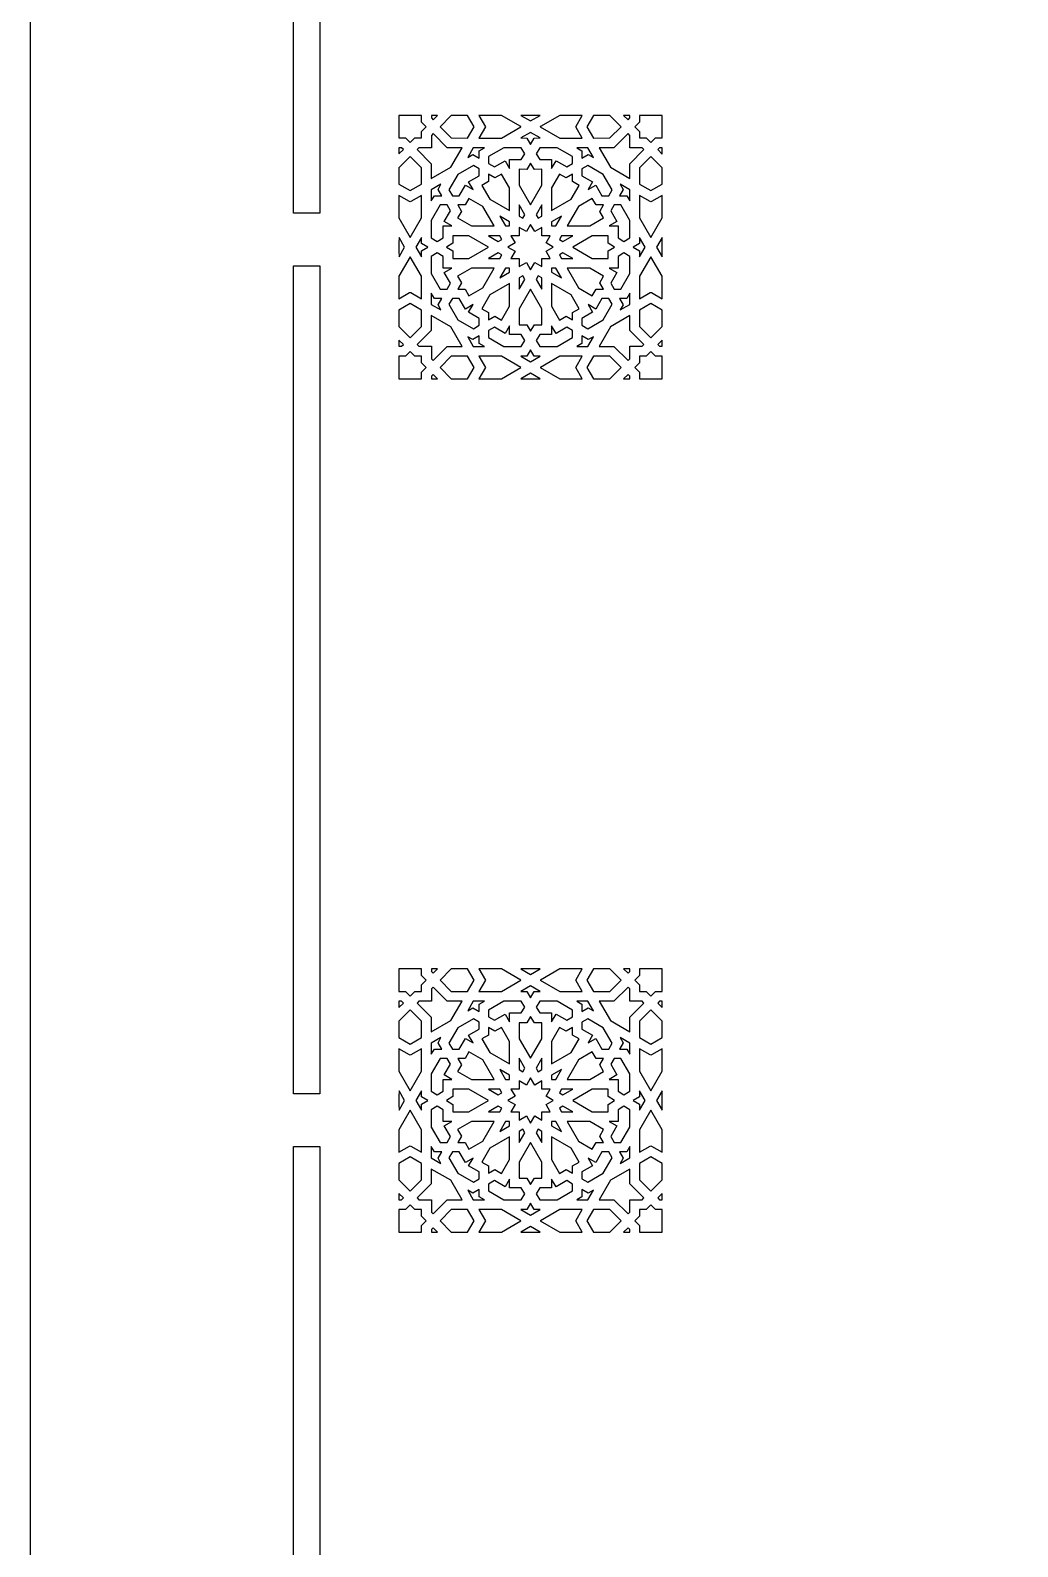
# Model space of a CAD drawing. Extents: x -375 to 375, y -1025 to 1025.
# Drawn here: x -375 to 0, y 18 to 593 of the extents above; entities that cross this region are included whole.
import ezdxf

# ---------------------------------------------------------------- set-up
doc = ezdxf.new("R2010")
doc.units = 0
doc.layers.add('LAYER_1', color=18, linetype='CONTINUOUS')

msp = doc.modelspace()

# ---------------------------------------------------------------- linework, layer by layer
at = {"layer": 'LAYER_1'}
for points in [[(-375, -1025), (375, -1025), (375, 1025), (-375, 1025)], [(-275, 523.89), (-275, 925), (-125.29, 925), (-125.29, 915), (-265, 915), (-265, 523.89)], [(-235, 554.96), (-234.99, 554.87), (-234.99, 552.42), (-232.48, 552.42), (-230.7, 550.64), (-228.92, 552.42), (-226.4, 552.42), (-226.4, 554.93), (-224.64, 556.7), (-226.4, 558.47), (-226.4, 560.99), (-228.92, 560.99), (-232.48, 560.99), (-234.99, 560.99), (-234.99, 558.53), (-235, 558.44), (-235, 556.7)], [(-222, 559.33), (-220.35, 560.99), (-222.69, 560.99), (-222.69, 560.02)], [(-208.9, 561), (-215.11, 561), (-219.4, 556.7), (-215.11, 552.41), (-208.9, 552.4), (-206.42, 556.7)], [(-196.09, 561), (-204.62, 561), (-202.14, 556.7), (-204.62, 552.4), (-196.09, 552.4), (-188.71, 556.69), (-188.7, 556.7), (-188.7, 556.71)], [(-187.73, 560.99), (-188.66, 560.98), (-185, 558.87), (-181.34, 560.98), (-182.27, 560.99)], [(-181.29, 556.71), (-181.3, 556.71), (-181.3, 556.7), (-173.91, 552.4), (-165.38, 552.4), (-167.86, 556.7), (-165.38, 561), (-173.91, 561)], [(-150.6, 556.7), (-154.89, 561), (-161.1, 561), (-163.58, 556.7), (-161.1, 552.4), (-154.89, 552.41)], [(-147.31, 560.02), (-147.31, 560.99), (-149.65, 560.99), (-148, 559.33)], [(-141.08, 560.99), (-143.6, 560.99), (-143.6, 558.47), (-145.36, 556.7), (-143.6, 554.93), (-143.6, 552.42), (-141.08, 552.42), (-139.3, 550.64), (-137.52, 552.42), (-135.01, 552.42), (-135.01, 554.87), (-135, 554.96), (-135, 556.7), (-135, 558.44), (-135.01, 558.53), (-135.01, 560.99), (-137.52, 560.99)], [(-227.38, 548.69), (-228.07, 548), (-222.71, 542.64), (-222.71, 537.04), (-215.32, 541.31), (-211.04, 548.71), (-216.64, 548.71), (-222, 554.07), (-222.69, 553.38), (-222.69, 548.69)], [(-181.34, 552.43), (-185, 554.53), (-188.66, 552.43), (-186.4, 552.4), (-185, 549.98), (-183.6, 552.4)], [(-147.31, 548.69), (-147.31, 553.38), (-148, 554.07), (-153.36, 548.71), (-158.96, 548.71), (-154.68, 541.31), (-147.29, 537.04), (-147.29, 542.64), (-141.93, 548), (-142.62, 548.69)], [(-234.01, 548.69), (-234.99, 548.69), (-234.99, 546.33), (-233.32, 548)], [(-206.91, 546.16), (-204.49, 544.76), (-204.49, 547.55), (-202.54, 548.71), (-206.77, 548.7), (-208.88, 545.04)], [(-200.97, 545.32), (-200.97, 542.72), (-198.73, 541.43), (-194.68, 543.77), (-193, 540.86), (-193, 544.22), (-188.55, 544.22), (-187.18, 546.45), (-188.56, 548.7), (-195.1, 548.7)], [(-181.44, 548.7), (-182.82, 546.45), (-181.45, 544.22), (-177, 544.22), (-177, 540.86), (-175.32, 543.77), (-171.27, 541.43), (-169.03, 542.72), (-169.03, 545.32), (-174.9, 548.7)], [(-167.46, 548.71), (-165.51, 547.55), (-165.51, 544.76), (-163.09, 546.16), (-161.12, 545.04), (-163.23, 548.7)], [(-135.99, 548.69), (-136.68, 548), (-135, 546.32), (-135, 548.69)], [(-235, 541.12), (-235, 534.91), (-230.7, 532.42), (-226.39, 534.91), (-226.4, 541.12), (-230.7, 545.42)], [(-215.99, 532.73), (-214.69, 530.49), (-212.1, 530.49), (-209.76, 534.53), (-206.86, 532.86), (-208.53, 535.76), (-204.49, 538.09), (-204.49, 540.69), (-206.73, 541.99), (-212.6, 538.6)], [(-186.48, 540.5), (-189.29, 540.51), (-189.29, 534.44), (-185, 527), (-180.71, 534.44), (-180.71, 540.51), (-183.52, 540.5), (-185, 542.91)], [(-154.01, 532.73), (-157.4, 538.6), (-163.27, 541.99), (-165.51, 540.69), (-165.51, 538.09), (-161.47, 535.76), (-163.14, 532.86), (-160.24, 534.53), (-157.9, 530.49), (-155.31, 530.49)], [(-139.3, 532.42), (-135, 534.91), (-135, 541.12), (-139.3, 545.42), (-143.6, 541.12), (-143.61, 534.91)], [(-193, 533.44), (-196.04, 538.7), (-198.53, 537.25), (-200.97, 538.66), (-200.97, 535.85), (-203.47, 534.4), (-200.44, 529.15), (-193, 524.86)], [(-177, 524.86), (-169.56, 529.15), (-166.53, 534.4), (-169.03, 535.85), (-169.03, 538.66), (-171.47, 537.25), (-173.96, 538.7), (-177, 533.44)], [(-226.39, 522.1), (-226.39, 530.62), (-230.43, 528.29), (-230.7, 528.22), (-230.96, 528.29), (-235, 530.62), (-235, 522.1), (-230.7, 514.69)], [(-222.7, 532.76), (-222.71, 528.54), (-221.55, 530.49), (-218.76, 530.49), (-220.16, 532.91), (-219.05, 534.87)], [(-148.45, 530.49), (-147.29, 528.54), (-147.3, 532.76), (-150.95, 534.87), (-149.84, 532.91), (-151.24, 530.49)], [(-135, 530.62), (-139.04, 528.29), (-139.3, 528.22), (-139.57, 528.29), (-143.61, 530.62), (-143.61, 522.1), (-139.3, 514.69), (-135, 522.1)], [(-218.22, 519), (-214.86, 519), (-217.77, 520.68), (-215.43, 524.73), (-216.73, 526.97), (-219.32, 526.97), (-222.7, 521.1), (-222.7, 514.56), (-220.45, 513.17), (-218.22, 514.55)], [(-208.4, 529.47), (-209.85, 526.97), (-212.66, 526.97), (-211.25, 524.53), (-212.7, 522.04), (-207.45, 519), (-198.86, 519), (-203.15, 526.44)], [(-187.93, 521.93), (-187.14, 523.29), (-189.29, 527.02), (-189.29, 522.72)], [(-182.07, 521.93), (-180.71, 522.72), (-180.71, 527.02), (-182.86, 523.29)], [(-166.85, 526.44), (-171.14, 519), (-162.55, 519), (-157.3, 522.04), (-158.75, 524.53), (-157.34, 526.97), (-160.15, 526.97), (-161.6, 529.47)], [(-150.68, 526.97), (-153.27, 526.97), (-154.57, 524.73), (-152.23, 520.68), (-155.14, 519), (-151.78, 519), (-151.78, 514.55), (-149.55, 513.17), (-147.3, 514.56), (-147.3, 521.1)], [(-193, 519), (-193, 520.58), (-196.73, 522.73), (-194.58, 519)], [(-180.71, 515.29), (-180.71, 518.43), (-183.43, 516.86), (-185, 519.59), (-186.57, 516.86), (-189.29, 518.43), (-189.29, 515.29), (-192.44, 515.29), (-190.86, 512.57), (-193.59, 511), (-190.86, 509.43), (-192.44, 506.71), (-189.29, 506.71), (-189.29, 503.56), (-186.57, 505.13), (-185, 502.41), (-183.43, 505.13), (-180.71, 503.56), (-180.71, 506.71), (-177.56, 506.71), (-179.14, 509.43), (-176.41, 511), (-179.14, 512.57), (-177.56, 515.29)], [(-177, 519), (-175.42, 519), (-173.27, 522.73), (-177, 520.58)], [(-234.97, 514.65), (-234.99, 512.46), (-235, 512.37), (-235, 511), (-235, 509.63), (-234.99, 509.53), (-234.97, 507.34), (-232.86, 511)], [(-226.4, 512.4), (-226.42, 514.65), (-228.53, 511), (-226.42, 507.34), (-226.4, 509.6), (-223.98, 511)], [(-208.44, 506.71), (-201, 511), (-208.44, 515.29), (-214.51, 515.29), (-214.5, 512.47), (-216.91, 511), (-214.5, 509.52), (-214.51, 506.71)], [(-201.02, 515.29), (-197.3, 513.14), (-195.93, 513.93), (-196.72, 515.29)], [(-174.07, 513.93), (-172.7, 513.14), (-168.98, 515.29), (-173.28, 515.29)], [(-161.56, 515.29), (-169, 511), (-161.56, 506.71), (-155.49, 506.71), (-155.5, 509.52), (-153.09, 511), (-155.5, 512.47), (-155.49, 515.29)], [(-143.58, 514.65), (-143.6, 512.4), (-146.02, 511), (-143.6, 509.6), (-143.58, 507.34), (-141.47, 511)], [(-135.03, 507.34), (-135.01, 509.53), (-135, 509.63), (-135, 511), (-135, 512.37), (-135.01, 512.46), (-135.03, 514.65), (-137.14, 511)], [(-230.7, 507.31), (-235, 499.9), (-235, 491.37), (-230.96, 493.71), (-230.7, 493.78), (-230.43, 493.71), (-226.39, 491.37), (-226.39, 499.9)], [(-216.73, 495.03), (-215.43, 497.27), (-217.77, 501.32), (-214.86, 503), (-218.22, 503), (-218.22, 507.45), (-220.45, 508.82), (-222.7, 507.44), (-222.7, 500.9), (-219.32, 495.03)], [(-196.72, 506.71), (-195.93, 508.07), (-197.3, 508.86), (-201.02, 506.71)], [(-172.7, 508.86), (-174.07, 508.07), (-173.28, 506.71), (-168.98, 506.71)], [(-154.57, 497.27), (-153.27, 495.03), (-150.68, 495.03), (-147.3, 500.9), (-147.3, 507.44), (-149.55, 508.82), (-151.78, 507.45), (-151.78, 503), (-155.14, 503), (-152.23, 501.32)], [(-139.04, 493.71), (-135, 491.37), (-135, 499.9), (-139.3, 507.31), (-143.61, 499.9), (-143.61, 491.37), (-139.57, 493.71), (-139.3, 493.78)], [(-275, 189.54), (-275, 503.89), (-265, 503.89), (-265, 189.54)], [(-203.15, 495.56), (-198.86, 503), (-207.45, 503), (-212.7, 499.96), (-211.25, 497.47), (-212.66, 495.03), (-209.85, 495.03), (-208.4, 492.53)], [(-196.73, 499.27), (-193, 501.42), (-193, 503), (-194.58, 503)], [(-177, 503), (-177, 501.42), (-173.27, 499.27), (-175.42, 503)], [(-157.3, 499.96), (-162.55, 503), (-171.14, 503), (-166.85, 495.56), (-161.6, 492.53), (-160.15, 495.03), (-157.34, 495.03), (-158.75, 497.47)], [(-203.47, 487.6), (-200.97, 486.15), (-200.97, 483.34), (-198.53, 484.75), (-196.04, 483.3), (-193, 488.55), (-193, 497.14), (-200.44, 492.85)], [(-187.14, 498.7), (-187.93, 500.07), (-189.29, 499.28), (-189.29, 494.98)], [(-182.07, 500.07), (-182.86, 498.7), (-180.71, 494.98), (-180.71, 499.28)], [(-177, 497.14), (-177, 488.55), (-173.96, 483.3), (-171.47, 484.75), (-169.03, 483.34), (-169.03, 486.15), (-166.53, 487.6), (-169.56, 492.85)], [(-226.4, 480.88), (-226.39, 487.09), (-230.7, 489.58), (-235, 487.09), (-235, 480.88), (-230.7, 476.58)], [(-221.55, 491.51), (-222.71, 493.46), (-222.7, 489.23), (-219.05, 487.12), (-220.16, 489.09), (-218.76, 491.51)], [(-212.1, 491.51), (-214.69, 491.51), (-215.99, 489.27), (-212.6, 483.4), (-206.73, 480.01), (-204.49, 481.31), (-204.49, 483.9), (-208.53, 486.24), (-206.86, 489.14), (-209.76, 487.47)], [(-183.52, 481.5), (-180.71, 481.49), (-180.71, 487.56), (-185, 495), (-189.29, 487.56), (-189.29, 481.49), (-186.48, 481.5), (-185, 479.09)], [(-154.01, 489.27), (-155.31, 491.51), (-157.9, 491.51), (-160.24, 487.47), (-163.14, 489.14), (-161.47, 486.24), (-165.51, 483.9), (-165.51, 481.31), (-163.27, 480.01), (-157.4, 483.4)], [(-147.3, 489.23), (-147.29, 493.46), (-148.45, 491.51), (-151.24, 491.51), (-149.84, 489.09), (-150.95, 487.12)], [(-143.6, 480.88), (-139.3, 476.58), (-135, 480.88), (-135, 487.09), (-139.3, 489.58), (-143.61, 487.09)], [(-222.69, 468.62), (-222, 467.93), (-216.64, 473.29), (-211.04, 473.29), (-215.32, 480.68), (-222.71, 484.96), (-222.71, 479.36), (-228.07, 474), (-227.38, 473.31), (-222.69, 473.31)], [(-153.36, 473.29), (-148, 467.93), (-147.31, 468.62), (-147.31, 473.31), (-142.62, 473.31), (-141.93, 474), (-147.29, 479.36), (-147.29, 484.96), (-154.68, 480.68), (-158.96, 473.29)], [(-194.68, 478.23), (-198.73, 480.57), (-200.97, 479.27), (-200.97, 476.68), (-195.1, 473.29), (-188.56, 473.3), (-187.18, 475.55), (-188.55, 477.78), (-193, 477.78), (-193, 481.14)], [(-177, 477.78), (-181.45, 477.78), (-182.82, 475.55), (-181.44, 473.3), (-174.9, 473.29), (-169.03, 476.68), (-169.03, 479.27), (-171.27, 480.57), (-175.32, 478.23), (-177, 481.14)], [(-234.01, 473.31), (-233.32, 474), (-234.99, 475.67), (-234.99, 473.31)], [(-206.91, 475.84), (-208.88, 476.95), (-206.77, 473.3), (-202.54, 473.29), (-204.49, 474.44), (-204.49, 477.24)], [(-161.12, 476.95), (-163.09, 475.84), (-165.51, 477.24), (-165.51, 474.44), (-167.46, 473.29), (-163.23, 473.3)], [(-136.68, 474), (-135.99, 473.31), (-135, 473.31), (-135, 475.68)], [(-235, 463.55), (-234.99, 463.46), (-234.99, 461.01), (-232.48, 461.01), (-228.92, 461.01), (-226.4, 461.01), (-226.4, 463.53), (-224.64, 465.3), (-226.4, 467.07), (-226.4, 469.58), (-228.92, 469.58), (-230.7, 471.35), (-232.48, 469.58), (-234.99, 469.58), (-234.99, 467.13), (-235, 467.04), (-235, 465.3)], [(-215.11, 469.59), (-219.4, 465.3), (-215.11, 461), (-208.9, 461), (-206.42, 465.3), (-208.9, 469.59)], [(-188.7, 465.29), (-188.7, 465.3), (-196.09, 469.6), (-204.62, 469.59), (-202.14, 465.3), (-204.62, 461), (-196.09, 461), (-188.71, 465.29)], [(-186.4, 469.6), (-188.66, 469.57), (-185, 467.47), (-181.34, 469.57), (-183.6, 469.6), (-185, 472.02)], [(-165.38, 461), (-167.86, 465.3), (-165.38, 469.59), (-173.91, 469.6), (-181.29, 465.3), (-181.3, 465.3), (-181.3, 465.29), (-173.91, 461)], [(-161.1, 461), (-154.89, 461), (-150.6, 465.3), (-154.89, 469.59), (-161.1, 469.59), (-163.58, 465.3)], [(-139.3, 471.35), (-141.08, 469.58), (-143.6, 469.58), (-143.6, 467.07), (-145.36, 465.3), (-143.6, 463.53), (-143.6, 461.01), (-141.08, 461.01), (-137.52, 461.01), (-135.01, 461.01), (-135.01, 463.46), (-135, 463.55), (-135, 465.3), (-135, 467.04), (-135.01, 467.13), (-135.01, 469.58), (-137.52, 469.58)], [(-222.69, 461.98), (-222.69, 461.01), (-220.35, 461.01), (-222, 462.67)], [(-188.66, 461.02), (-187.73, 461.01), (-182.27, 461.01), (-181.34, 461.02), (-185, 463.12)], [(-147.31, 461.01), (-147.31, 461.98), (-148, 462.67), (-149.65, 461.01)], [(-235, 230.96), (-234.99, 230.87), (-234.99, 228.41), (-232.48, 228.41), (-230.7, 226.64), (-228.92, 228.41), (-226.4, 228.41), (-226.4, 230.93), (-224.64, 232.7), (-226.4, 234.47), (-226.4, 236.98), (-228.92, 236.98), (-232.48, 236.98), (-234.99, 236.98), (-234.99, 234.53), (-235, 234.44), (-235, 232.7)], [(-222, 235.33), (-220.35, 236.98), (-222.69, 236.98), (-222.69, 236.02)], [(-208.9, 237), (-215.11, 236.99), (-219.4, 232.7), (-215.11, 228.4), (-208.9, 228.4), (-206.42, 232.7)], [(-196.09, 237), (-204.62, 236.99), (-202.14, 232.7), (-204.62, 228.4), (-196.09, 228.4), (-188.71, 232.69), (-188.7, 232.69), (-188.7, 232.7)], [(-187.73, 236.98), (-188.66, 236.97), (-185, 234.87), (-181.34, 236.97), (-182.27, 236.98)], [(-181.29, 232.71), (-181.3, 232.7), (-181.3, 232.69), (-173.91, 228.4), (-165.38, 228.4), (-167.86, 232.7), (-165.38, 236.99), (-173.91, 237)], [(-150.6, 232.7), (-154.89, 236.99), (-161.1, 237), (-163.58, 232.7), (-161.1, 228.4), (-154.89, 228.4)], [(-147.31, 236.02), (-147.31, 236.98), (-149.65, 236.98), (-148, 235.33)], [(-141.08, 236.98), (-143.6, 236.98), (-143.6, 234.47), (-145.36, 232.7), (-143.6, 230.93), (-143.6, 228.41), (-141.08, 228.41), (-139.3, 226.64), (-137.52, 228.41), (-135.01, 228.41), (-135.01, 230.87), (-135, 230.96), (-135, 232.7), (-135, 234.44), (-135.01, 234.53), (-135.01, 236.98), (-137.52, 236.98)], [(-181.34, 228.42), (-185, 230.53), (-188.66, 228.42), (-186.4, 228.4), (-185, 225.98), (-183.6, 228.4)], [(-234.01, 224.69), (-234.99, 224.69), (-234.99, 222.33), (-233.32, 224)], [(-227.38, 224.69), (-228.07, 224), (-222.71, 218.63), (-222.71, 213.04), (-215.32, 217.31), (-211.04, 224.7), (-216.64, 224.7), (-222, 230.07), (-222.69, 229.38), (-222.69, 224.69)], [(-206.91, 222.15), (-204.49, 220.76), (-204.49, 223.55), (-202.54, 224.7), (-206.77, 224.69), (-208.88, 221.04)], [(-200.97, 221.32), (-200.97, 218.72), (-198.73, 217.43), (-194.68, 219.77), (-193, 216.86), (-193, 220.21), (-188.55, 220.21), (-187.18, 222.45), (-188.56, 224.7), (-195.1, 224.7)], [(-181.44, 224.7), (-182.82, 222.45), (-181.45, 220.21), (-177, 220.21), (-177, 216.86), (-175.32, 219.77), (-171.27, 217.43), (-169.03, 218.72), (-169.03, 221.32), (-174.9, 224.7)], [(-167.46, 224.7), (-165.51, 223.55), (-165.51, 220.76), (-163.09, 222.15), (-161.12, 221.04), (-163.23, 224.69)], [(-147.31, 224.69), (-147.31, 229.38), (-148, 230.07), (-153.36, 224.7), (-158.96, 224.7), (-154.68, 217.31), (-147.29, 213.04), (-147.29, 218.63), (-141.93, 224), (-142.62, 224.69)], [(-135.99, 224.69), (-136.68, 224), (-135, 222.32), (-135, 224.69)], [(-235, 217.12), (-235, 210.9), (-230.7, 208.42), (-226.39, 210.9), (-226.4, 217.12), (-230.7, 221.41)], [(-186.48, 216.5), (-189.29, 216.5), (-189.29, 210.44), (-185, 203), (-180.71, 210.44), (-180.71, 216.5), (-183.52, 216.5), (-185, 218.9)], [(-139.3, 208.42), (-135, 210.9), (-135, 217.12), (-139.3, 221.41), (-143.6, 217.12), (-143.61, 210.9)], [(-215.99, 208.73), (-214.69, 206.49), (-212.1, 206.49), (-209.76, 210.53), (-206.86, 208.86), (-208.53, 211.75), (-204.49, 214.09), (-204.49, 216.69), (-206.73, 217.98), (-212.6, 214.6)], [(-193, 209.44), (-196.04, 214.7), (-198.53, 213.25), (-200.97, 214.66), (-200.97, 211.84), (-203.47, 210.4), (-200.44, 205.15), (-193, 200.86)], [(-177, 200.86), (-169.56, 205.15), (-166.53, 210.4), (-169.03, 211.84), (-169.03, 214.66), (-171.47, 213.25), (-173.96, 214.7), (-177, 209.44)], [(-154.01, 208.73), (-157.4, 214.6), (-163.27, 217.98), (-165.51, 216.69), (-165.51, 214.09), (-161.47, 211.75), (-163.14, 208.86), (-160.24, 210.53), (-157.9, 206.49), (-155.31, 206.49)], [(-222.7, 208.76), (-222.71, 204.54), (-221.55, 206.49), (-218.76, 206.49), (-220.16, 208.91), (-219.05, 210.87)], [(-148.45, 206.49), (-147.29, 204.54), (-147.3, 208.76), (-150.95, 210.87), (-149.84, 208.91), (-151.24, 206.49)], [(-226.39, 198.09), (-226.39, 206.62), (-230.43, 204.29), (-230.7, 204.22), (-230.96, 204.29), (-235, 206.62), (-235, 198.09), (-230.7, 190.69)], [(-218.22, 195), (-214.86, 195), (-217.77, 196.68), (-215.43, 200.72), (-216.73, 202.97), (-219.32, 202.97), (-222.7, 197.1), (-222.7, 190.55), (-220.45, 189.17), (-218.22, 190.54)], [(-208.4, 205.46), (-209.85, 202.97), (-212.66, 202.97), (-211.25, 200.53), (-212.7, 198.03), (-207.45, 195), (-198.86, 195), (-203.15, 202.43)], [(-187.93, 197.93), (-187.14, 199.29), (-189.29, 203.02), (-189.29, 198.72)], [(-182.07, 197.93), (-180.71, 198.72), (-180.71, 203.02), (-182.86, 199.29)], [(-166.85, 202.43), (-171.14, 195), (-162.55, 195), (-157.3, 198.03), (-158.75, 200.53), (-157.34, 202.97), (-160.15, 202.97), (-161.6, 205.46)], [(-150.68, 202.97), (-153.27, 202.97), (-154.57, 200.72), (-152.23, 196.68), (-155.14, 195), (-151.78, 195), (-151.78, 190.54), (-149.55, 189.17), (-147.3, 190.55), (-147.3, 197.1)], [(-135, 206.62), (-139.04, 204.29), (-139.3, 204.22), (-139.57, 204.29), (-143.61, 206.62), (-143.61, 198.09), (-139.3, 190.69), (-135, 198.09)], [(-193, 195), (-193, 196.57), (-196.73, 198.73), (-194.58, 195)], [(-177, 195), (-175.42, 195), (-173.27, 198.73), (-177, 196.57)], [(-234.97, 190.65), (-234.99, 188.46), (-235, 188.37), (-235, 187), (-235, 185.63), (-234.99, 185.53), (-234.97, 183.34), (-232.86, 187)], [(-226.4, 188.4), (-226.42, 190.65), (-228.53, 187), (-226.42, 183.34), (-226.4, 185.6), (-223.98, 187)], [(-208.44, 182.7), (-201, 187), (-208.44, 191.29), (-214.51, 191.29), (-214.5, 188.47), (-216.91, 187), (-214.5, 185.52), (-214.51, 182.7)], [(-201.02, 191.29), (-197.3, 189.14), (-195.93, 189.93), (-196.72, 191.29)], [(-180.71, 191.29), (-180.71, 194.43), (-183.43, 192.86), (-185, 195.58), (-186.57, 192.86), (-189.29, 194.43), (-189.29, 191.29), (-192.44, 191.29), (-190.86, 188.57), (-193.59, 187), (-190.86, 185.43), (-192.44, 182.7), (-189.29, 182.7), (-189.29, 179.56), (-186.57, 181.13), (-185, 178.41), (-183.43, 181.13), (-180.71, 179.56), (-180.71, 182.7), (-177.56, 182.7), (-179.14, 185.43), (-176.41, 187), (-179.14, 188.57), (-177.56, 191.29)], [(-174.07, 189.93), (-172.7, 189.14), (-168.98, 191.29), (-173.28, 191.29)], [(-161.56, 191.29), (-169, 187), (-161.56, 182.7), (-155.49, 182.7), (-155.5, 185.52), (-153.09, 187), (-155.5, 188.47), (-155.49, 191.29)], [(-143.58, 190.65), (-143.6, 188.4), (-146.02, 187), (-143.6, 185.6), (-143.58, 183.34), (-141.47, 187)], [(-135.03, 183.34), (-135.01, 185.53), (-135, 185.63), (-135, 187), (-135, 188.37), (-135.01, 188.46), (-135.03, 190.65), (-137.14, 187)], [(-216.73, 171.03), (-215.43, 173.27), (-217.77, 177.32), (-214.86, 178.99), (-218.22, 178.99), (-218.22, 183.45), (-220.45, 184.82), (-222.7, 183.44), (-222.7, 176.89), (-219.32, 171.03)], [(-196.72, 182.7), (-195.93, 184.07), (-197.3, 184.86), (-201.02, 182.7)], [(-172.7, 184.86), (-174.07, 184.07), (-173.28, 182.7), (-168.98, 182.7)], [(-154.57, 173.27), (-153.27, 171.03), (-150.68, 171.03), (-147.3, 176.89), (-147.3, 183.44), (-149.55, 184.82), (-151.78, 183.45), (-151.78, 178.99), (-155.14, 178.99), (-152.23, 177.32)], [(-230.7, 183.3), (-235, 175.9), (-235, 167.37), (-230.96, 169.71), (-230.7, 169.77), (-230.43, 169.71), (-226.39, 167.37), (-226.39, 175.9)], [(-203.15, 171.56), (-198.86, 178.99), (-207.45, 178.99), (-212.7, 175.96), (-211.25, 173.46), (-212.66, 171.03), (-209.85, 171.03), (-208.4, 168.53)], [(-196.73, 175.27), (-193, 177.42), (-193, 178.99), (-194.58, 178.99)], [(-177, 178.99), (-177, 177.42), (-173.27, 175.27), (-175.42, 178.99)], [(-157.3, 175.96), (-162.55, 178.99), (-171.14, 178.99), (-166.85, 171.56), (-161.6, 168.53), (-160.15, 171.03), (-157.34, 171.03), (-158.75, 173.46)], [(-139.04, 169.71), (-135, 167.37), (-135, 175.9), (-139.3, 183.3), (-143.61, 175.9), (-143.61, 167.37), (-139.57, 169.71), (-139.3, 169.77)], [(-203.47, 163.6), (-200.97, 162.15), (-200.97, 159.34), (-198.53, 160.74), (-196.04, 159.3), (-193, 164.55), (-193, 173.14), (-200.44, 168.84)], [(-187.14, 174.7), (-187.93, 176.07), (-189.29, 175.28), (-189.29, 170.98)], [(-182.07, 176.07), (-182.86, 174.7), (-180.71, 170.98), (-180.71, 175.28)], [(-177, 173.14), (-177, 164.55), (-173.96, 159.3), (-171.47, 160.74), (-169.03, 159.34), (-169.03, 162.15), (-166.53, 163.6), (-169.56, 168.84)], [(-275, -169.54), (-275, 169.54), (-265, 169.54), (-265, -169.54)], [(-221.55, 167.51), (-222.71, 169.46), (-222.7, 165.23), (-219.05, 163.12), (-220.16, 165.09), (-218.76, 167.51)], [(-212.1, 167.51), (-214.69, 167.51), (-215.99, 165.26), (-212.6, 159.4), (-206.73, 156.01), (-204.49, 157.3), (-204.49, 159.9), (-208.53, 162.24), (-206.86, 165.14), (-209.76, 163.46)], [(-183.52, 157.49), (-180.71, 157.49), (-180.71, 163.56), (-185, 170.99), (-189.29, 163.56), (-189.29, 157.49), (-186.48, 157.49), (-185, 155.09)], [(-154.01, 165.26), (-155.31, 167.51), (-157.9, 167.51), (-160.24, 163.46), (-163.14, 165.14), (-161.47, 162.24), (-165.51, 159.9), (-165.51, 157.3), (-163.27, 156.01), (-157.4, 159.4)], [(-147.3, 165.23), (-147.29, 169.46), (-148.45, 167.51), (-151.24, 167.51), (-149.84, 165.09), (-150.95, 163.12)], [(-226.4, 156.88), (-226.39, 163.09), (-230.7, 165.57), (-235, 163.09), (-235, 156.88), (-230.7, 152.58)], [(-143.6, 156.88), (-139.3, 152.58), (-135, 156.88), (-135, 163.09), (-139.3, 165.57), (-143.61, 163.09)], [(-222.69, 144.62), (-222, 143.92), (-216.64, 149.29), (-211.04, 149.29), (-215.32, 156.68), (-222.71, 160.96), (-222.71, 155.36), (-228.07, 150), (-227.38, 149.3), (-222.69, 149.3)], [(-194.68, 154.23), (-198.73, 156.57), (-200.97, 155.27), (-200.97, 152.68), (-195.1, 149.29), (-188.56, 149.29), (-187.18, 151.54), (-188.55, 153.78), (-193, 153.78), (-193, 157.13)], [(-177, 153.78), (-181.45, 153.78), (-182.82, 151.54), (-181.44, 149.29), (-174.9, 149.29), (-169.03, 152.68), (-169.03, 155.27), (-171.27, 156.57), (-175.32, 154.23), (-177, 157.13)], [(-153.36, 149.29), (-148, 143.92), (-147.31, 144.62), (-147.31, 149.3), (-142.62, 149.3), (-141.93, 150), (-147.29, 155.36), (-147.29, 160.96), (-154.68, 156.68), (-158.96, 149.29)], [(-234.01, 149.3), (-233.32, 150), (-234.99, 151.67), (-234.99, 149.3)], [(-206.91, 151.84), (-208.88, 152.95), (-206.77, 149.3), (-202.54, 149.29), (-204.49, 150.44), (-204.49, 153.24)], [(-161.12, 152.95), (-163.09, 151.84), (-165.51, 153.24), (-165.51, 150.44), (-167.46, 149.29), (-163.23, 149.3)], [(-136.68, 150), (-135.99, 149.3), (-135, 149.3), (-135, 151.67)], [(-235, 139.55), (-234.99, 139.46), (-234.99, 137.01), (-232.48, 137.01), (-228.92, 137.01), (-226.4, 137.01), (-226.4, 139.52), (-224.64, 141.3), (-226.4, 143.07), (-226.4, 145.58), (-228.92, 145.58), (-230.7, 147.35), (-232.48, 145.58), (-234.99, 145.58), (-234.99, 143.13), (-235, 143.04), (-235, 141.3)], [(-215.11, 145.59), (-219.4, 141.3), (-215.11, 137), (-208.9, 137), (-206.42, 141.3), (-208.9, 145.59)], [(-188.7, 141.29), (-188.7, 141.3), (-196.09, 145.59), (-204.62, 145.59), (-202.14, 141.3), (-204.62, 137), (-196.09, 137), (-188.71, 141.29)], [(-186.4, 145.59), (-188.66, 145.57), (-185, 143.47), (-181.34, 145.57), (-183.6, 145.59), (-185, 148.02)], [(-165.38, 137), (-167.86, 141.3), (-165.38, 145.59), (-173.91, 145.59), (-181.29, 141.3), (-181.3, 141.3), (-181.3, 141.29), (-173.91, 137)], [(-161.1, 137), (-154.89, 137), (-150.6, 141.3), (-154.89, 145.59), (-161.1, 145.59), (-163.58, 141.3)], [(-139.3, 147.35), (-141.08, 145.58), (-143.6, 145.58), (-143.6, 143.07), (-145.36, 141.3), (-143.6, 139.52), (-143.6, 137.01), (-141.08, 137.01), (-137.52, 137.01), (-135.01, 137.01), (-135.01, 139.46), (-135, 139.55), (-135, 141.3), (-135, 143.04), (-135.01, 143.13), (-135.01, 145.58), (-137.52, 145.58)], [(-222.69, 137.97), (-222.69, 137.01), (-220.35, 137.01), (-222, 138.67)], [(-188.66, 137.02), (-187.73, 137.01), (-182.27, 137.01), (-181.34, 137.02), (-185, 139.12)], [(-147.31, 137.01), (-147.31, 137.97), (-148, 138.67), (-149.65, 137.01)]]:
    msp.add_lwpolyline(points, close=True, dxfattribs=at)

doc.saveas('drawing.dxf')
